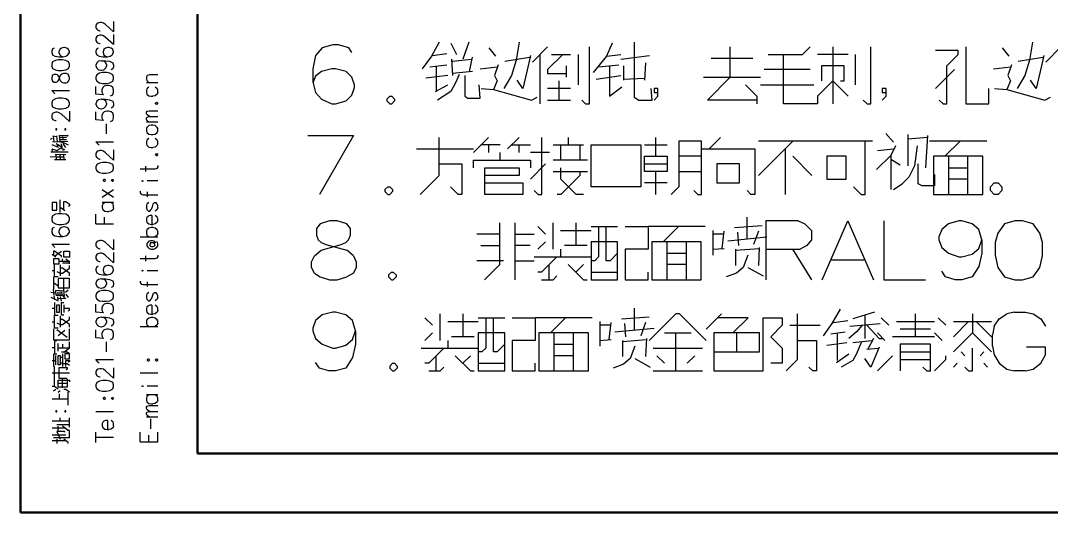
# Model space of a CAD drawing. Extents: x 0 to 1189, y 0 to 841.
# Drawn here: x -0.1 to 174.8, y -0.1 to 83.4 of the extents above; entities that cross this region are included whole.
import ezdxf

# ---------------------------------------------------------------- set-up
doc = ezdxf.new("R2010")
doc.units = 0

msp = doc.modelspace()

# ---------------------------------------------------------------- linework, layer by layer
at = {"color": 7, "lineweight": 50}
for p, q in [((-0.07, -0.1), (-0.07, 840.9)), ((29.93, 9.9), (29.93, 830.9)), ((1178.93, 9.9), (29.93, 9.9)), ((1188.93, -0.1), (-0.07, -0.1))]:
    msp.add_line(p, q, dxfattribs=at)
at = {"color": 7, "lineweight": 25}
for points in [[(15.71, 83.25), (15.71, 81.51), (14.36, 82.74), (13.97, 83), (13.68, 83.1), (13.39, 83.1), (13.05, 83), (12.86, 82.89), (12.71, 82.63), (12.71, 82.2), (12.86, 81.94), (13, 81.83), (13.29, 81.69), (13.44, 81.69)], [(15.71, 81.07), (15.71, 79.33), (14.36, 80.56), (13.97, 80.82), (13.68, 80.93), (13.39, 80.93), (13.05, 80.82), (12.86, 80.71), (12.71, 80.46), (12.71, 80.02), (12.86, 79.77), (13, 79.66), (13.29, 79.51), (13.44, 79.51)], [(5.6, 78.75), (5.36, 78.64), (5.21, 78.24), (5.21, 78.02), (5.36, 77.62), (5.75, 77.37), (6.42, 77.26), (7.1, 77.26), (7.63, 77.37), (7.97, 77.59), (8.21, 77.99), (8.21, 78.13), (8.07, 78.53), (7.78, 78.75), (7.39, 78.86), (7.25, 78.86), (6.86, 78.75), (6.57, 78.53), (6.42, 78.13), (6.42, 77.99), (6.57, 77.59), (6.81, 77.37), (7.15, 77.26)], [(13.1, 78.75), (12.86, 78.64), (12.71, 78.24), (12.71, 78.02), (12.86, 77.62), (13.25, 77.37), (13.92, 77.26), (14.6, 77.26), (15.13, 77.37), (15.47, 77.59), (15.71, 77.99), (15.71, 78.13), (15.57, 78.53), (15.28, 78.75), (14.89, 78.86), (14.75, 78.86), (14.36, 78.75), (14.07, 78.53), (13.92, 78.13), (13.92, 77.99), (14.07, 77.59), (14.31, 77.37), (14.65, 77.26)], [(56.12, 78), (55.64, 78.8), (53.87, 79.29), (52.9, 79.29), (51.12, 78.8), (49.99, 77.51), (49.51, 75.25), (49.51, 73), (49.99, 71.22), (50.96, 70.09), (52.74, 69.29), (53.38, 69.29), (55.16, 69.77), (56.12, 70.74), (56.61, 72.03), (56.61, 72.51), (56.12, 73.8), (55.16, 74.77), (53.38, 75.25), (52.74, 75.25), (50.96, 74.77), (49.99, 73.96), (49.51, 72.83)], [(70.96, 79.77), (69.67, 77.35)], [(72.9, 79.61), (73.87, 77.67)], [(75.96, 79.77), (74.99, 76.87)], [(79.35, 78.8), (80.48, 77.35)], [(84.51, 79.77), (84.03, 76.71), (83.22, 74.12), (81.93, 71.87)], [(86.77, 76.38), (89.35, 78.96)], [(95.16, 69.93), (95.8, 69.29), (96.45, 69.29), (96.45, 78.96)], [(100.32, 79.61), (99.35, 77.35)], [(104.03, 79.77), (104.03, 75.09), (104.03, 70.41)], [(124.83, 69.93), (116.45, 69.93), (120.32, 73.8), (120.32, 78.96)], [(126.77, 77.67), (132.58, 77.67), (133.87, 78.96)], [(137.74, 78.96), (137.74, 69.29)], [(142.9, 69.93), (143.54, 69.29), (144.19, 69.29), (144.19, 78.96)], [(160.32, 78.96), (160.32, 69.29), (164.19, 69.29), (164.19, 71.87)], [(166.45, 78.8), (167.58, 77.35)], [(171.61, 79.77), (171.12, 76.71), (170.32, 74.12), (169.03, 71.87)], [(173.87, 76.38), (176.45, 78.96)], [(69.67, 77.35), (68.06, 75.25)], [(69.83, 77.51), (72.25, 77.83)], [(76.12, 74.77), (76.61, 77.19)], [(82.09, 76.54), (86.29, 77.19)], [(86.45, 77.51), (85.8, 74.77), (85.16, 71.87), (84.19, 73.32)], [(88.06, 69.29), (88.06, 77.67)], [(91.93, 77.67), (89.35, 75.09), (89.35, 74.45), (92.58, 74.45)], [(89.99, 77.67), (93.22, 77.67)], [(94.51, 77.67), (94.51, 72.51)], [(99.35, 77.35), (97.09, 74.61)], [(99.35, 77.35), (101.77, 77.67)], [(101.77, 76.87), (106.61, 77.51)], [(117.09, 77.03), (124.19, 77.03)], [(135.16, 70.58), (135.16, 69.29), (129.35, 69.29), (129.35, 77.67)], [(140.32, 77.67), (135.16, 77.67)], [(141.61, 72.51), (141.61, 77.67)], [(155.8, 69.93), (156.45, 69.29), (157.09, 69.29), (157.09, 75.74), (159.03, 77.67), (159.03, 78.32), (155.16, 78.32)], [(169.19, 76.54), (173.38, 77.19)], [(173.54, 77.51), (172.9, 74.77), (172.25, 71.87), (171.29, 73.32)], [(13.68, 76.61), (13.15, 76.5), (12.86, 76.25), (12.71, 75.85), (12.71, 75.74), (12.86, 75.34), (13.15, 75.08), (13.54, 74.98), (13.68, 74.98), (14.07, 75.08), (14.36, 75.34), (14.55, 75.74), (14.55, 75.85), (14.41, 76.25), (14.12, 76.5), (13.68, 76.61), (14.36, 76.61), (15.04, 76.5), (15.57, 76.25), (15.71, 75.85), (15.71, 75.59), (15.57, 75.23), (15.28, 75.08)], [(69.35, 75.58), (72.25, 75.9)], [(70.48, 71.54), (70.48, 75.74)], [(73.06, 76.87), (73.22, 74.12)], [(73.22, 76.54), (76.45, 76.87)], [(77.9, 75.25), (80.8, 75.58)], [(80.96, 75.9), (80.32, 74.12), (80.8, 73.16), (80.16, 71.71)], [(92.58, 73.8), (92.58, 75.74)], [(98.06, 75.58), (101.45, 75.9)], [(99.83, 75.74), (99.83, 70.58)], [(102.25, 75.74), (102.25, 73.32)], [(105.96, 76.22), (105.8, 73.32)], [(139.03, 73.16), (139.67, 73.16), (139.67, 75.74), (135.8, 75.74), (135.8, 73.16)], [(164.99, 75.25), (167.9, 75.58)], [(168.06, 75.9), (167.41, 74.12), (167.9, 73.16), (167.25, 71.71)], [(5.36, 74.14), (5.21, 73.78), (5.21, 73.49), (5.36, 73.12)], [(7.87, 72.91), (7.58, 72.8), (7.29, 72.8), (7, 72.91), (6.71, 73.16), (6.42, 73.92), (6.33, 74.1), (6.18, 74.21), (5.94, 74.29), (5.6, 74.29), (5.36, 74.14)], [(5.36, 73.12), (5.6, 72.98), (5.94, 72.98), (6.18, 73.05), (6.33, 73.16), (6.42, 73.34), (6.71, 74.14)], [(7, 74.39), (6.71, 74.14)], [(7, 74.39), (7.29, 74.5), (7.58, 74.5), (7.87, 74.39), (8.07, 74.14)], [(7.87, 72.91), (8.07, 73.12), (8.21, 73.49), (8.21, 73.78), (8.07, 74.14)], [(23.21, 74.21), (21.81, 74.21), (21.42, 74.1), (21.28, 73.85), (21.28, 73.45), (21.37, 73.23), (21.76, 72.83)], [(72.41, 74.12), (68.7, 73.64)], [(76.61, 74.77), (73.22, 74.45)], [(74.35, 74.29), (73.7, 72.83)], [(75.32, 74.12), (75.32, 70.58)], [(97.58, 73.48), (101.77, 74.12)], [(102.25, 73.48), (105.8, 73.64)], [(115.8, 73.8), (125.48, 73.8)], [(133.87, 75.09), (126.12, 75.09)], [(158.38, 75.09), (155.16, 71.87)], [(15.18, 70.62), (15.42, 70.73), (15.57, 70.84), (15.71, 71.24), (15.71, 71.64), (15.57, 72.07), (15.28, 72.29), (14.84, 72.4), (14.55, 72.4), (14.12, 72.29), (13.87, 72.07), (13.73, 71.64), (13.73, 71.24), (13.87, 70.91), (14.02, 70.8), (12.71, 70.91), (12.71, 72.25)], [(23.21, 72.83), (21.28, 72.83)], [(21.71, 72.11), (21.37, 71.82), (21.28, 71.6), (21.28, 71.2), (21.37, 70.95), (21.71, 70.66), (22.1, 70.58)], [(23.21, 71.6), (23.12, 71.82), (22.78, 72.11)], [(70.32, 71.38), (72.41, 72.51)], [(73.7, 72.83), (72.9, 71.38)], [(77.9, 70.25), (77.74, 72.51)], [(78.06, 71.87), (80.16, 71.71), (86.61, 69.93), (87.58, 70.41)], [(93.22, 71.87), (89.35, 71.87)], [(91.29, 69.93), (91.29, 73.16)], [(99.83, 70.58), (101.93, 72.19)], [(107.09, 69.93), (106.93, 71.87)], [(107.41, 69.93), (108.06, 70.58), (108.06, 71.87), (107.41, 71.87), (107.41, 71.22), (108.06, 71.22)], [(122.9, 72.51), (124.83, 70.58), (124.83, 69.29)], [(125.48, 72.51), (134.51, 72.51)], [(135.16, 70.58), (137.74, 73.16), (140.32, 70.58)], [(146.12, 69.93), (146.77, 70.58), (146.77, 71.87), (146.12, 71.87), (146.12, 71.22), (146.77, 71.22)], [(165.16, 71.87), (167.25, 71.71), (173.7, 69.93), (174.67, 70.41)], [(5.6, 71.16), (5.21, 71.56), (8.21, 71.56)], [(5.75, 70.95), (5.6, 71.16)], [(13.68, 70.08), (13.15, 69.97), (12.86, 69.71), (12.71, 69.31), (12.71, 69.21), (12.86, 68.81), (13.15, 68.55), (13.54, 68.44), (13.68, 68.44), (14.07, 68.55), (14.36, 68.81), (14.55, 69.21), (14.55, 69.31), (14.41, 69.71), (14.12, 69.97), (13.68, 70.08), (14.36, 70.08), (15.04, 69.97), (15.57, 69.71), (15.71, 69.31), (15.71, 69.06), (15.57, 68.7), (15.28, 68.55)], [(22.1, 70.58), (22.39, 70.58)], [(22.78, 70.66), (22.39, 70.58)], [(23.21, 71.2), (23.12, 70.95), (22.78, 70.66)], [(23.21, 71.2), (23.21, 71.6)], [(62.58, 70.58), (62.09, 70.09)], [(62.09, 70.09), (62.09, 69.77)], [(62.58, 70.58), (62.9, 70.58)], [(63.38, 70.09), (62.9, 70.58)], [(63.38, 70.09), (63.38, 69.77)], [(72.9, 71.38), (70.64, 69.93)], [(75.32, 70.58), (75.8, 70.25)], [(75.8, 70.25), (77.9, 70.25)], [(104.03, 70.41), (104.83, 69.93)], [(22.97, 69.5), (22.83, 69.39)], [(22.83, 69.31), (22.83, 69.39)], [(22.83, 69.31), (22.97, 69.21)], [(22.97, 69.5), (23.07, 69.5)], [(22.97, 69.21), (23.07, 69.21)], [(23.21, 69.39), (23.07, 69.5)], [(23.07, 69.21), (23.21, 69.31)], [(23.21, 69.31), (23.21, 69.39)], [(62.09, 69.77), (62.58, 69.29)], [(62.58, 69.29), (62.9, 69.29)], [(62.9, 69.29), (63.38, 69.77)], [(89.35, 69.93), (93.22, 69.93)], [(104.83, 69.93), (107.09, 69.93)], [(8.21, 68.01), (8.21, 66.27), (6.86, 67.5), (6.47, 67.75), (6.18, 67.86), (5.89, 67.86), (5.55, 67.75), (5.36, 67.64), (5.21, 67.39), (5.21, 66.96), (5.36, 66.7), (5.5, 66.59), (5.79, 66.45), (5.94, 66.45)], [(15.18, 66.27), (15.42, 66.37), (15.57, 66.48), (15.71, 66.88), (15.71, 67.28), (15.57, 67.72), (15.28, 67.93), (14.84, 68.04), (14.55, 68.04), (14.12, 67.93), (13.87, 67.72), (13.73, 67.28), (13.73, 66.88), (13.87, 66.56), (14.02, 66.45), (12.71, 66.56), (12.71, 67.9)], [(21.81, 66.16), (21.42, 66.41), (21.28, 66.66), (21.28, 66.88), (21.42, 67.03), (21.81, 67.14), (21.42, 67.39), (21.28, 67.64), (21.28, 67.86), (21.42, 68.01), (21.81, 68.12)], [(21.81, 68.12), (23.21, 68.12)], [(21.81, 67.14), (23.21, 67.14)], [(14.5, 64.2), (14.5, 65.87)], [(23.21, 66.16), (21.28, 66.16)], [(5.02, 63.29), (5.36, 63.43)], [(5.41, 63.83), (6.04, 63.76)], [(5.6, 62.89), (5.5, 63.8)], [(6.04, 63.83), (6.13, 62.85)], [(6.42, 63.98), (8.02, 63.91)], [(6.62, 62.89), (6.52, 63.94)], [(7.73, 63.54), (6.57, 63.58)], [(6.62, 63.25), (7.73, 63.25)], [(7.15, 63.11), (7.1, 63.76)], [(8.02, 63.91), (7.78, 63.76)], [(21.71, 63.4), (21.37, 63.11), (21.28, 62.89), (21.28, 62.49), (21.37, 62.24), (21.71, 61.95), (22.1, 61.87)], [(23.21, 62.89), (23.12, 63.11), (22.78, 63.4)], [(48.69, 63.91), (56.43, 63.91), (50.62, 53.91)], [(67.72, 53.91), (70.95, 57.14), (70.95, 63.59)], [(79.33, 63.59), (76.75, 61.01)], [(84.5, 63.59), (82.56, 61.66)], [(87.08, 54.56), (87.72, 53.91), (88.37, 53.91), (88.37, 63.59)], [(92.88, 62.3), (92.88, 63.59)], [(107.72, 60.37), (107.72, 63.59)], [(116.75, 61.66), (118.69, 63.59)], [(146.75, 64.24), (148.04, 62.79)], [(150.46, 64.08), (150.46, 58.75)], [(153.85, 63.59), (150.46, 63.27)], [(153.53, 58.43), (153.85, 63.91)], [(5.21, 62.38), (6.33, 61.95)], [(5.21, 61.62), (6.08, 61.37), (6.57, 61.69)], [(5.36, 61.11), (5.31, 61.58)], [(5.36, 62.89), (6.76, 62.82)], [(5.94, 62.53), (7, 61.95)], [(6.33, 61.87), (6.18, 62.38)], [(7.92, 62.89), (6.42, 62.85)], [(6.95, 61.69), (6.57, 61.69)], [(6.76, 62.82), (7.34, 62.64)], [(6.76, 62.53), (7, 61.87)], [(6.95, 61.69), (7.39, 61.55)], [(7.39, 61.55), (7.05, 61.33)], [(7.58, 61.87), (7.15, 62.53)], [(7.34, 62.64), (8.02, 62.31)], [(13.1, 62.46), (12.71, 62.85), (15.71, 62.85)], [(15.71, 61.48), (15.71, 59.73), (14.36, 60.97), (13.97, 61.22), (13.68, 61.33), (13.39, 61.33), (13.05, 61.22), (12.86, 61.11), (12.71, 60.86), (12.71, 60.42), (12.86, 60.17), (13, 60.06), (13.29, 59.91), (13.44, 59.91)], [(13.25, 62.24), (13.1, 62.46)], [(22.1, 61.87), (22.39, 61.87)], [(22.78, 61.95), (22.39, 61.87)], [(23.21, 62.49), (23.12, 62.24), (22.78, 61.95)], [(23.21, 62.49), (23.21, 62.89)], [(67.08, 61.66), (76.75, 61.66)], [(81.27, 62.3), (78.04, 62.3)], [(79.33, 62.3), (79.33, 61.01)], [(83.21, 62.3), (86.43, 62.3)], [(84.5, 61.01), (84.5, 62.3)], [(90.3, 62.3), (95.46, 62.3)], [(91.59, 59.72), (91.59, 62.3)], [(94.82, 62.3), (94.82, 59.72)], [(105.79, 62.3), (109.66, 62.3)], [(114.17, 54.56), (114.82, 53.91), (115.46, 53.91), (115.46, 62.95), (111.59, 62.95), (111.59, 55.2), (110.3, 53.91)], [(115.46, 53.91), (115.46, 61.66), (124.5, 61.66), (124.5, 53.91), (123.85, 53.91), (123.21, 54.56)], [(125.14, 57.14), (130.95, 62.95)], [(134.82, 62.95), (125.14, 62.95)], [(129.66, 61.66), (129.66, 53.91)], [(144.5, 62.95), (134.82, 62.95)], [(141.27, 55.2), (142.56, 53.91), (143.21, 53.91), (143.21, 62.95)], [(148.37, 62.14), (147.56, 60.53), (145.14, 58.11)], [(145.3, 61.33), (148.04, 61.66)], [(152.08, 62.14), (151.59, 58.75)], [(163.85, 62.95), (154.17, 62.95)], [(156.75, 60.37), (159.33, 62.95)], [(7.29, 60.24), (6.13, 60.24), (4.97, 60.28)], [(5.07, 61.11), (6.57, 61.11), (8.02, 61.11)], [(5.7, 59.84), (7.63, 59.84)], [(5.79, 60.75), (7.58, 60.68)], [(6.04, 59.84), (5.94, 60.71)], [(6.57, 60.57), (6.66, 59.95)], [(7.34, 59.84), (7.25, 60.68)], [(22.97, 60.79), (22.83, 60.68)], [(22.83, 60.6), (22.83, 60.68)], [(22.83, 60.6), (22.97, 60.5)], [(22.97, 60.79), (23.07, 60.79)], [(22.97, 60.5), (23.07, 60.5)], [(23.21, 60.68), (23.07, 60.79)], [(23.07, 60.5), (23.21, 60.6)], [(23.21, 60.6), (23.21, 60.68)], [(76.75, 58.43), (76.75, 59.72), (86.43, 59.72), (86.43, 58.43)], [(81.27, 59.72), (81.27, 61.01)], [(89.66, 61.01), (86.43, 61.01)], [(96.11, 59.72), (90.3, 59.72)], [(115.46, 60.37), (111.59, 60.37)], [(134.17, 57.14), (130.95, 60.37)], [(147.56, 60.53), (147.56, 54.72)], [(147.56, 59.88), (149.17, 58.91)], [(157.4, 53.91), (157.4, 60.37)], [(160.62, 60.37), (160.62, 53.91)], [(23.21, 58.83), (23.21, 58.57), (23.07, 58.32), (22.68, 58.21), (20.21, 58.21)], [(21.18, 57.81), (21.18, 58.72)], [(70.95, 59.08), (74.82, 59.08), (74.82, 53.91), (74.17, 53.91), (72.88, 55.2)], [(78.69, 55.85), (85.14, 55.85), (85.14, 53.91), (78.69, 53.91), (78.69, 58.43), (84.5, 58.43), (84.5, 57.14), (78.69, 57.14)], [(89.01, 59.08), (86.43, 56.49)], [(90.3, 57.79), (96.11, 57.79)], [(94.82, 57.79), (94.82, 57.14), (91.59, 53.91), (90.95, 53.91)], [(95.46, 53.91), (94.17, 53.91), (91.59, 56.49), (91.59, 58.43)], [(105.79, 59.08), (109.66, 59.08)], [(107.72, 53.91), (107.72, 57.79)], [(111.59, 57.79), (115.46, 57.79)], [(151.59, 58.75), (150.62, 56.82)], [(152.24, 55.69), (152.24, 59.08)], [(157.4, 58.43), (160.62, 58.43)], [(15.47, 56.43), (15.33, 56.32)], [(15.33, 56.25), (15.33, 56.32)], [(15.33, 56.25), (15.47, 56.14)], [(15.47, 56.43), (15.57, 56.43)], [(15.47, 56.14), (15.57, 56.14)], [(15.71, 56.32), (15.57, 56.43)], [(15.57, 56.14), (15.71, 56.25)], [(15.71, 56.25), (15.71, 56.32)], [(23.21, 56.18), (21.42, 56.18)], [(149.5, 55.69), (150.62, 56.82)], [(154.98, 57.3), (154.98, 55.37)], [(160.62, 56.49), (157.4, 56.49)], [(15.71, 54.69), (13.78, 53.35)], [(15.71, 53.35), (13.78, 54.69)], [(20.21, 54.43), (20.21, 54.18), (20.36, 53.93), (20.75, 53.82), (23.21, 53.82)], [(21.42, 54.33), (21.42, 53.49)], [(62.24, 55.2), (61.75, 54.72)], [(61.75, 54.72), (61.75, 54.4)], [(61.75, 54.4), (62.24, 53.91)], [(62.24, 55.2), (62.56, 55.2)], [(63.04, 54.72), (62.56, 55.2)], [(62.56, 53.91), (63.04, 54.4)], [(63.04, 54.72), (63.04, 54.4)], [(109.66, 55.85), (105.79, 55.85)], [(148.04, 54.72), (149.5, 55.69)], [(152.88, 55.37), (152.24, 55.69)], [(154.98, 55.37), (152.88, 55.37)], [(6.66, 50.81), (6.66, 52.98)], [(7.25, 51.24), (7.25, 52.69), (7.63, 52.69), (8.21, 52.26), (8.21, 51.97), (8.02, 51.82)], [(14.21, 52.51), (13.87, 52.22), (13.78, 52), (13.78, 51.6), (13.87, 51.35), (14.21, 51.06), (14.6, 50.99)], [(15.71, 52.51), (13.78, 52.51)], [(15.71, 52), (15.62, 52.22), (15.28, 52.51)], [(21.71, 52.51), (21.37, 52.22), (21.28, 52), (21.28, 51.6), (21.37, 51.35), (21.62, 51.06)], [(22.63, 52.51), (22.39, 52.22), (22.25, 51.79), (22.1, 51.35)], [(22.63, 52.51), (22.87, 52.51)], [(23.21, 52), (23.12, 52.22), (22.87, 52.51)], [(62.24, 53.91), (62.56, 53.91)], [(7.44, 51.1), (6.66, 51.68)], [(14.6, 50.99), (14.89, 50.99)], [(15.28, 51.06), (14.89, 50.99)], [(15.71, 51.6), (15.62, 51.35), (15.28, 51.06)], [(15.71, 51.6), (15.71, 52)], [(21.62, 51.06), (21.86, 51.06)], [(21.86, 51.06), (22.1, 51.35)], [(23.21, 51.6), (23.12, 51.35), (22.78, 51.06)], [(23.21, 51.6), (23.21, 52)], [(12.71, 48.92), (12.71, 50.52)], [(14.12, 50.01), (14.12, 48.92)], [(21.37, 50.04), (21.28, 49.83), (21.28, 49.43), (21.37, 49.17), (21.71, 48.88), (22.1, 48.81)], [(21.37, 50.04), (21.57, 50.23)], [(22.2, 50.33), (21.86, 50.33), (21.57, 50.23)], [(22.2, 50.33), (22.2, 48.81)], [(23.21, 49.83), (23.12, 50.04), (22.78, 50.33)], [(23.21, 49.43), (23.12, 49.17), (22.78, 48.88)], [(23.21, 49.43), (23.21, 49.83)], [(55.27, 48.93), (53.65, 49.42), (52.36, 49.42), (50.75, 48.93)], [(78.65, 39.42), (81.23, 42), (81.23, 49.09)], [(83.81, 49.09), (83.81, 39.42)], [(90.27, 44.58), (90.27, 49.09)], [(94.14, 49.09), (94.14, 45.22)], [(123.17, 50.06), (123.17, 46.35)], [(131.88, 49.42), (126.4, 49.42)], [(126.4, 49.42), (126.4, 39.42)], [(131.88, 49.42), (133.01, 48.93), (134.14, 47.8), (134.14, 46.19), (133.33, 45.22), (132.2, 44.58)], [(135.91, 39.42), (140.27, 49.42), (144.62, 39.42)], [(146.4, 49.42), (146.4, 39.42), (153.49, 39.42)], [(163.01, 46.19), (162.52, 47.96), (161.4, 48.93), (159.62, 49.42), (159.14, 49.42), (157.36, 48.93), (156.23, 47.96), (155.75, 46.67), (155.75, 46.19), (156.23, 44.9), (157.36, 43.93), (159.14, 43.29), (159.62, 43.29), (161.4, 43.77), (162.52, 44.74), (163.01, 46.19), (163.01, 43.93), (162.52, 41.67), (161.4, 39.9), (159.62, 39.42), (158.49, 39.42), (156.88, 39.9), (156.23, 40.87)], [(5.6, 48.27), (5.36, 48.16), (5.21, 47.76), (5.21, 47.54), (5.36, 47.14), (5.75, 46.89), (6.42, 46.78), (7.1, 46.78), (7.63, 46.89), (7.97, 47.1), (8.21, 47.5), (8.21, 47.65), (8.07, 48.05), (7.78, 48.27), (7.39, 48.37), (7.25, 48.37), (6.86, 48.27), (6.57, 48.05), (6.42, 47.65), (6.42, 47.5), (6.57, 47.1), (6.81, 46.89), (7.15, 46.78)], [(12.71, 48.92), (15.71, 48.92)], [(21.71, 48.16), (21.37, 47.87), (21.28, 47.65), (21.28, 47.25), (21.37, 47), (21.71, 46.71)], [(22.78, 48.16), (22.39, 48.27), (22.1, 48.27), (21.71, 48.16)], [(22.1, 48.81), (22.39, 48.81)], [(22.78, 48.88), (22.39, 48.81)], [(23.21, 47.65), (23.12, 47.87), (22.78, 48.16)], [(23.21, 47.25), (23.12, 47), (22.78, 46.71)], [(23.21, 47.25), (23.21, 47.65)], [(49.78, 40.54), (49.3, 41.51), (49.3, 42.48), (49.78, 43.45), (50.91, 44.42), (54.3, 45.38), (55.11, 45.71), (55.59, 46.19), (55.91, 47), (55.91, 48.13), (55.27, 48.93)], [(50.75, 48.93), (50.11, 48.13), (50.11, 47), (50.43, 46.19), (50.91, 45.71), (51.72, 45.38), (55.27, 44.42)], [(88.98, 47.16), (87.69, 48.45)], [(91.56, 47.8), (96.72, 47.8)], [(98.01, 48.45), (98.01, 43.29), (97.36, 42.64), (96.72, 42.64)], [(96.72, 48.45), (101.23, 48.45)], [(101.23, 43.93), (99.94, 42.64), (99.3, 42.64), (99.3, 48.45)], [(102.52, 48.45), (106.4, 48.45), (106.4, 44.58), (102.52, 44.58), (102.52, 39.42), (106.4, 39.42), (106.4, 40.71)], [(116.07, 48.45), (106.4, 48.45)], [(108.98, 45.87), (111.56, 48.45)], [(117.36, 47.8), (117.36, 43.61)], [(118.98, 44.74), (119.3, 47.64)], [(121.07, 48.29), (125.75, 48.61)], [(121.56, 47.48), (121.72, 45.22)], [(125.11, 47.64), (124.3, 45.38)], [(15.71, 46.23), (15.71, 44.49), (14.36, 45.73), (13.97, 45.98), (13.68, 46.09), (13.39, 46.09), (13.05, 45.98), (12.86, 45.87), (12.71, 45.62), (12.71, 45.18), (12.86, 44.93), (13, 44.82), (13.29, 44.67), (13.44, 44.67)], [(20.21, 46.71), (23.21, 46.71)], [(21.71, 45.94), (21.52, 45.76), (21.37, 45.54), (21.37, 45.18), (21.52, 44.93), (21.71, 44.75), (22.05, 44.6), (22.49, 44.6), (22.83, 44.75), (23.07, 44.93), (23.21, 45.18), (23.21, 45.54), (23.07, 45.91)], [(21.71, 45.94), (22.05, 46.05), (22.29, 46.05), (22.54, 46.02), (22.68, 45.91), (22.78, 45.76), (22.78, 45.65), (21.91, 45.65)], [(22, 45.65), (21.86, 45.47), (21.86, 45.25), (21.95, 45.11), (22.15, 45.07), (22.39, 45.07), (22.58, 45.11), (22.68, 45.25), (22.68, 45.47), (22.54, 45.65)], [(81.23, 47.16), (77.36, 47.16)], [(83.81, 47.16), (87.04, 47.16)], [(88.98, 45.87), (87.69, 44.58)], [(109.62, 39.42), (109.62, 45.87)], [(112.85, 45.87), (112.85, 39.42)], [(119.14, 47.16), (117.36, 47.16)], [(119.94, 46.03), (126.56, 46.67)], [(5.6, 45.04), (5.21, 45.43), (8.21, 45.43)], [(6.86, 43.26), (6.86, 43.4), (5.7, 44.27), (5.5, 44.27), (5.5, 43.55)], [(5.75, 44.82), (5.6, 45.04)], [(5.7, 43.4), (6.86, 44.27)], [(15.71, 44.06), (15.71, 42.31), (14.36, 43.55), (13.97, 43.8), (13.68, 43.91), (13.39, 43.91), (13.05, 43.8), (12.86, 43.69), (12.71, 43.44), (12.71, 43), (12.86, 42.75), (13, 42.64), (13.29, 42.5), (13.44, 42.5)], [(56.4, 43.45), (55.27, 44.42)], [(78.01, 45.22), (81.23, 45.22)], [(86.4, 45.22), (83.81, 45.22)], [(91.56, 44.58), (91.56, 43.29)], [(96.07, 45.22), (92.2, 45.22)], [(109.62, 43.93), (112.85, 43.93)], [(117.36, 44.58), (119.3, 44.74)], [(121.23, 44.42), (125.27, 44.74)], [(121.23, 44.58), (121.23, 41.84)], [(125.27, 44.9), (125.11, 41.84)], [(126.4, 44.58), (132.2, 44.58)], [(130.91, 44.58), (134.14, 39.42)], [(5.89, 43.26), (5.31, 43.69)], [(6.28, 39.92), (5.7, 39.92), (5.7, 42.1), (6.28, 42.1)], [(8.21, 42.1), (8.21, 42.53), (6.47, 42.53)], [(7.05, 42.53), (7.05, 42.97)], [(8.21, 42.24), (7.05, 42.24)], [(7.63, 42.97), (8.21, 42.53)], [(23.21, 43.58), (23.21, 43.33), (23.07, 43.08), (22.68, 42.97), (20.21, 42.97)], [(21.18, 42.57), (21.18, 43.48)], [(56.4, 43.45), (56.88, 42.48), (56.88, 41.51), (56.4, 40.54), (55.27, 39.9)], [(81.88, 42.64), (77.36, 42.64)], [(83.81, 42.64), (87.04, 42.64)], [(87.04, 43.29), (96.72, 43.29)], [(90.91, 43.29), (88.33, 40.71), (87.69, 40.71)], [(89.62, 39.42), (89.62, 42)], [(92.85, 42), (95.43, 39.42), (96.07, 39.42)], [(95.43, 42), (94.14, 40.71)], [(112.85, 42), (109.62, 42)], [(123.33, 43.61), (122.52, 41.51)], [(137.36, 42.8), (143.17, 42.8)], [(5.7, 40.93), (5.31, 40.93)], [(6.08, 40.79), (6.66, 40.5), (7.05, 40.5), (8.21, 41.37), (8.21, 41.81)], [(6.66, 41.95), (6.66, 40.06)], [(8.21, 40.06), (8.21, 40.5), (7.05, 41.37), (6.66, 41.37)], [(13.1, 41.73), (12.86, 41.62), (12.71, 41.23), (12.71, 41.01), (12.86, 40.61), (13.25, 40.35), (13.92, 40.25), (14.6, 40.25), (15.13, 40.35), (15.47, 40.57), (15.71, 40.97), (15.71, 41.12), (15.57, 41.52), (15.28, 41.73), (14.89, 41.84), (14.75, 41.84), (14.36, 41.73), (14.07, 41.52), (13.92, 41.12), (13.92, 40.97), (14.07, 40.57), (14.31, 40.35), (14.65, 40.25)], [(23.21, 40.93), (21.42, 40.93)], [(49.78, 40.54), (50.75, 39.9), (52.36, 39.42), (53.65, 39.42), (55.27, 39.9)], [(62.85, 40.71), (62.36, 40.22)], [(62.85, 40.71), (63.17, 40.71)], [(63.65, 40.22), (63.17, 40.71)], [(96.72, 40.71), (101.23, 40.71)], [(121.4, 40.54), (119.62, 39.9)], [(122.52, 41.51), (121.4, 40.54)], [(123.33, 41.51), (125.91, 40.06)], [(5.5, 39.92), (5.5, 37.74)], [(6.28, 38.32), (5.5, 38.9)], [(7.25, 38.03), (7.25, 39.63)], [(13.68, 39.59), (13.15, 39.48), (12.86, 39.23), (12.71, 38.83), (12.71, 38.72), (12.86, 38.32), (13.15, 38.07), (13.54, 37.96), (13.68, 37.96), (14.07, 38.07), (14.36, 38.32), (14.55, 38.72), (14.55, 38.83), (14.41, 39.23), (14.12, 39.48), (13.68, 39.59), (14.36, 39.59), (15.04, 39.48), (15.57, 39.23), (15.71, 38.83), (15.71, 38.58), (15.57, 38.21), (15.28, 38.07)], [(20.21, 39.19), (20.21, 38.94), (20.36, 38.68), (20.75, 38.58), (23.21, 38.58)], [(21.42, 39.08), (21.42, 38.25)], [(62.36, 40.22), (62.36, 39.9)], [(62.36, 39.9), (62.85, 39.42)], [(62.85, 39.42), (63.17, 39.42)], [(63.17, 39.42), (63.65, 39.9)], [(63.65, 40.22), (63.65, 39.9)], [(88.33, 39.42), (90.27, 39.42), (90.91, 40.06)], [(5.07, 37.31), (5.94, 37.2)], [(5.65, 36.76), (5.5, 37.78)], [(5.84, 37.63), (7.29, 37.52)], [(5.99, 36.8), (5.89, 37.6)], [(5.94, 36.8), (7.34, 36.8)], [(6.33, 36.83), (6.28, 37.34)], [(6.66, 36.83), (6.62, 37.34)], [(7, 36.83), (6.95, 37.34)], [(7.39, 36.58), (7.25, 37.85)], [(7.54, 37.31), (8.02, 37.67)], [(7.58, 36.98), (8.02, 36.4)], [(21.71, 37.27), (21.37, 36.98), (21.28, 36.76), (21.28, 36.36), (21.37, 36.11), (21.62, 35.82)], [(22.63, 37.27), (22.39, 36.98), (22.25, 36.54), (22.1, 36.11)], [(22.63, 37.27), (22.87, 37.27)], [(23.21, 36.76), (23.12, 36.98), (22.87, 37.27)], [(23.21, 36.36), (23.21, 36.76)], [(5.07, 36.43), (6.33, 35.82)], [(5.75, 36.14), (5.65, 36.62)], [(5.7, 35.56), (5.7, 33.39)], [(6.33, 36), (6.23, 36.51)], [(6.28, 36.29), (7.44, 36.25)], [(6.86, 35.78), (6.71, 36.58)], [(7.25, 33.39), (6.86, 33.39), (6.86, 35.56), (7.25, 35.56)], [(7.58, 36.18), (7.1, 36.65)], [(7.25, 35.13), (7.25, 33.82)], [(15.18, 33.6), (15.42, 33.71), (15.57, 33.82), (15.71, 34.22), (15.71, 34.62), (15.57, 35.06), (15.28, 35.27), (14.84, 35.38), (14.55, 35.38), (14.12, 35.27), (13.87, 35.06), (13.73, 34.62), (13.73, 34.22), (13.87, 33.89), (14.02, 33.79), (12.71, 33.89), (12.71, 35.24)], [(21.37, 34.8), (21.57, 34.98)], [(22.2, 35.09), (21.86, 35.09), (21.57, 34.98)], [(21.62, 35.82), (21.86, 35.82)], [(21.86, 35.82), (22.1, 36.11)], [(22.2, 35.09), (22.2, 33.57)], [(23.21, 36.36), (23.12, 36.11), (22.78, 35.82)], [(23.21, 34.58), (23.12, 34.8), (22.78, 35.09)], [(5.7, 34.55), (5.31, 34.55)], [(6.28, 31.21), (5.7, 31.21), (5.7, 33.39), (6.28, 33.39)], [(6.66, 33.24), (6.66, 31.35)], [(8.02, 34.11), (8.21, 34.26), (8.21, 34.55), (7.25, 34.55)], [(21.37, 34.8), (21.28, 34.58), (21.28, 34.18), (21.37, 33.93), (21.71, 33.64), (22.1, 33.57)], [(22.1, 33.57), (22.39, 33.57)], [(22.78, 33.64), (22.39, 33.57)], [(23.21, 34.18), (23.12, 33.93), (22.78, 33.64)], [(23.21, 34.18), (23.21, 34.58)], [(56.75, 30.71), (56.27, 32.48), (55.14, 33.45), (53.36, 33.93), (52.88, 33.93), (51.11, 33.45), (49.98, 32.48), (49.49, 31.19), (49.49, 30.71), (49.98, 29.42), (51.11, 28.45), (52.88, 27.8), (53.36, 27.8), (55.14, 28.29), (56.27, 29.25), (56.75, 30.71), (56.75, 28.45), (56.27, 26.19), (55.14, 24.42), (53.36, 23.93), (52.24, 23.93), (50.62, 24.42), (49.98, 25.38)], [(71.11, 29.09), (71.11, 33.61)], [(74.98, 33.61), (74.98, 29.74)], [(104.01, 34.58), (104.01, 30.87)], [(116.27, 29.09), (111.75, 33.61), (111.11, 33.61), (106.59, 29.09)], [(118.85, 33.61), (116.27, 31.03)], [(129.82, 23.93), (131.75, 25.87), (131.75, 33.61)], [(139.01, 34.42), (137.56, 32), (136.11, 29.9)], [(144.82, 33.93), (141.11, 32.8)], [(143.2, 33.45), (143.2, 29.42)], [(151.75, 29.74), (151.75, 33.61)], [(161.43, 33.61), (161.43, 30.38), (164.66, 27.16)], [(165.95, 32.8), (167.24, 33.61)], [(168.53, 33.93), (167.24, 33.61)], [(168.53, 33.93), (170.46, 33.93)], [(170.46, 33.93), (171.75, 33.61), (173.04, 32.8), (173.85, 31.51)], [(5.7, 32.23), (5.31, 32.23)], [(6.08, 32.08), (6.66, 31.79), (7.05, 31.79), (8.21, 32.66), (8.21, 33.1)], [(8.21, 31.35), (8.21, 31.79), (7.05, 32.66), (6.66, 32.66)], [(13.68, 33.06), (13.15, 32.95), (12.86, 32.7), (12.71, 32.3), (12.71, 32.19), (12.86, 31.79), (13.15, 31.54), (13.54, 31.43), (13.68, 31.43), (14.07, 31.54), (14.36, 31.79), (14.55, 32.19), (14.55, 32.3), (14.41, 32.7), (14.12, 32.95), (13.68, 33.06), (14.36, 33.06), (15.04, 32.95), (15.57, 32.7), (15.71, 32.3), (15.71, 32.04), (15.57, 31.68), (15.28, 31.54)], [(21.71, 32.91), (21.37, 32.62), (21.28, 32.41), (21.28, 32.01), (21.37, 31.75), (21.71, 31.46)], [(22.78, 32.91), (22.39, 33.02), (22.1, 33.02), (21.71, 32.91)], [(23.21, 32.41), (23.12, 32.62), (22.78, 32.91)], [(23.21, 32.01), (23.12, 31.75), (22.78, 31.46)], [(23.21, 32.01), (23.21, 32.41)], [(69.82, 31.67), (68.53, 32.96)], [(72.4, 32.32), (77.56, 32.32)], [(78.85, 32.96), (78.85, 27.8), (78.2, 27.16), (77.56, 27.16)], [(77.56, 32.96), (82.07, 32.96)], [(82.07, 28.45), (80.78, 27.16), (80.14, 27.16), (80.14, 32.96)], [(83.36, 32.96), (87.24, 32.96), (87.24, 29.09), (83.36, 29.09), (83.36, 23.93), (87.24, 23.93), (87.24, 25.22)], [(96.91, 32.96), (87.24, 32.96)], [(89.82, 30.38), (92.4, 32.96)], [(98.2, 32.32), (98.2, 28.13)], [(99.98, 31.67), (98.2, 31.67)], [(99.82, 29.25), (100.14, 32.16)], [(101.91, 32.8), (106.59, 33.13)], [(102.4, 32), (102.56, 29.74)], [(105.95, 32.16), (105.14, 29.9)], [(120.78, 30.38), (123.36, 32.96), (118.2, 32.96)], [(125.95, 23.93), (125.95, 32.96), (129.17, 32.96), (129.17, 31.67), (127.24, 29.74), (129.17, 27.8), (129.17, 25.22), (127.24, 25.22)], [(130.46, 31.67), (135.62, 31.67)], [(137.88, 32.16), (140.3, 32.48)], [(142.72, 31.67), (141.75, 30.54), (140.46, 29.42)], [(140.62, 31.51), (145.78, 32)], [(143.53, 31.67), (145.62, 29.42), (146.27, 29.42)], [(147.24, 31.67), (145.95, 32.96)], [(148.53, 32.32), (154.98, 32.32)], [(156.91, 31.67), (155.62, 32.96)], [(160.78, 32.32), (158.2, 29.74)], [(158.2, 32.32), (164.66, 32.32)], [(164.66, 29.74), (162.07, 32.32)], [(165.14, 31.51), (164.82, 30.06)], [(165.14, 31.51), (165.95, 32.8)], [(5.5, 31.06), (5.5, 29.18), (8.21, 29.18), (8.21, 31.06)], [(7.83, 29.61), (6.08, 30.92)], [(7.44, 30.77), (6.28, 29.9)], [(15.18, 29.25), (15.42, 29.36), (15.57, 29.47), (15.71, 29.87), (15.71, 30.27), (15.57, 30.7), (15.28, 30.92), (14.84, 31.03), (14.55, 31.03), (14.12, 30.92), (13.87, 30.7), (13.73, 30.27), (13.73, 29.87), (13.87, 29.54), (14.02, 29.43), (12.71, 29.54), (12.71, 30.88)], [(20.21, 31.46), (23.21, 31.46)], [(69.82, 30.38), (68.53, 29.09)], [(76.91, 29.74), (73.04, 29.74)], [(90.46, 23.93), (90.46, 30.38)], [(93.69, 30.38), (93.69, 23.93)], [(100.78, 30.54), (107.4, 31.19)], [(109.17, 30.38), (113.69, 30.38)], [(111.11, 23.93), (111.11, 30.38)], [(117.56, 27.16), (125.3, 27.16), (125.3, 30.38), (117.56, 30.38), (117.56, 23.93), (125.95, 23.93), (125.95, 25.22)], [(121.43, 27.16), (121.43, 30.38)], [(137.4, 30.22), (139.82, 30.54)], [(138.53, 25.71), (138.53, 30.38)], [(146.59, 29.09), (145.3, 30.38)], [(154.98, 29.74), (147.88, 29.74)], [(154.33, 31.03), (149.17, 31.03)], [(156.27, 29.09), (154.98, 30.38)], [(158.2, 27.16), (161.43, 30.38)], [(164.82, 28.13), (164.82, 30.06)], [(6.08, 29.03), (5.7, 29.03), (5.7, 26.85), (6.08, 26.85)], [(6.28, 27.29), (6.28, 28.6)], [(7.05, 28.45), (7.05, 27.87)], [(7.25, 27.14), (8.21, 27.87), (8.21, 28.89)], [(14.5, 27.18), (14.5, 28.85)], [(72.4, 29.09), (72.4, 27.8)], [(90.46, 28.45), (93.69, 28.45)], [(98.2, 29.09), (100.14, 29.25)], [(102.07, 28.93), (106.11, 29.25)], [(102.07, 29.09), (102.07, 26.35)], [(104.17, 28.13), (103.36, 26.03)], [(106.11, 29.42), (105.95, 26.35)], [(131.75, 29.09), (134.98, 29.09), (134.98, 23.93), (134.33, 23.93), (133.69, 24.58)], [(136.75, 28.29), (140.14, 28.77)], [(142.56, 28.77), (141.75, 26.83), (141.11, 25.71), (139.17, 24.58)], [(141.11, 28.77), (144.33, 29.09)], [(144.66, 29.42), (143.69, 27.64)], [(153.04, 24.58), (153.69, 23.93), (154.33, 23.93), (154.33, 28.45), (149.17, 28.45), (149.17, 23.93)], [(164.82, 28.13), (165.14, 26.67)], [(5.7, 27.87), (5.31, 27.87)], [(5.5, 26.85), (5.5, 24.68)], [(5.89, 24.97), (5.89, 26.56)], [(6.28, 27.87), (8.21, 27.87)], [(6.66, 26.27), (7.05, 26.27)], [(8.21, 26.85), (7.83, 27.14), (6.86, 27.14)], [(7.05, 26.85), (7.05, 24.68)], [(67.88, 27.8), (77.56, 27.8)], [(71.75, 27.8), (69.17, 25.22), (68.53, 25.22)], [(70.46, 23.93), (70.46, 26.51)], [(73.69, 26.51), (76.27, 23.93), (76.91, 23.93)], [(76.27, 26.51), (74.98, 25.22)], [(93.69, 26.51), (90.46, 26.51)], [(107.24, 27.8), (115.62, 27.8)], [(109.17, 25.22), (107.88, 26.51)], [(114.33, 26.51), (113.04, 25.22)], [(138.36, 25.38), (140.46, 26.83)], [(145.62, 27.96), (144.17, 24.58), (143.2, 26.03)], [(143.53, 27.64), (145.46, 27.8)], [(145.3, 23.93), (147.88, 26.51)], [(149.17, 27.16), (154.33, 27.16)], [(154.98, 23.93), (156.91, 25.87), (156.91, 26.51)], [(160.14, 26.51), (159.49, 27.16)], [(160.14, 24.58), (160.78, 23.93), (161.43, 23.93), (161.43, 27.8)], [(163.36, 27.16), (162.72, 26.51)], [(165.14, 26.67), (165.95, 25.22)], [(170.46, 23.93), (171.75, 24.25), (173.04, 25.22), (173.85, 26.67)], [(173.85, 26.67), (173.85, 27.96), (170.62, 27.96)], [(5.31, 25.69), (5.89, 25.69)], [(5.7, 22.5), (5.7, 24.68)], [(7.83, 22.64), (6.47, 22.64), (6.47, 24.53), (7.83, 24.53), (7.83, 24.24), (7.63, 24.1)], [(7.05, 25.26), (6.66, 25.26)], [(8.21, 24.82), (7.83, 25.11), (7.05, 25.11)], [(7.63, 24.68), (7.63, 25.69), (8.21, 25.69), (8.21, 25.55), (8.02, 25.4)], [(13.1, 25.44), (12.71, 25.84), (15.71, 25.84)], [(13.25, 25.22), (13.1, 25.44)], [(22.97, 25.95), (22.83, 25.84)], [(22.83, 25.77), (22.83, 25.84)], [(22.83, 25.77), (22.97, 25.66)], [(22.97, 25.95), (23.07, 25.95)], [(22.97, 25.66), (23.07, 25.66)], [(23.21, 25.84), (23.07, 25.95)], [(23.07, 25.66), (23.21, 25.77)], [(23.21, 25.77), (23.21, 25.84)], [(63.04, 25.22), (62.56, 24.74)], [(62.56, 24.74), (62.56, 24.42)], [(63.04, 25.22), (63.36, 25.22)], [(63.85, 24.74), (63.36, 25.22)], [(63.85, 24.74), (63.85, 24.42)], [(69.17, 23.93), (71.11, 23.93), (71.75, 24.58)], [(77.56, 25.22), (82.07, 25.22)], [(102.24, 25.06), (100.46, 24.42)], [(103.36, 26.03), (102.24, 25.06)], [(104.17, 26.03), (106.75, 24.58)], [(149.17, 25.87), (154.33, 25.87)], [(158.85, 25.22), (158.2, 24.58)], [(163.36, 25.22), (164.01, 24.58)], [(165.95, 25.22), (167.24, 24.25)], [(8.21, 23.52), (5.31, 23.52)], [(15.71, 24.46), (15.71, 22.72), (14.36, 23.95), (13.97, 24.21), (13.68, 24.31), (13.39, 24.31), (13.05, 24.21), (12.86, 24.1), (12.71, 23.84), (12.71, 23.41), (12.86, 23.15), (13, 23.04), (13.29, 22.9), (13.44, 22.9)], [(20.21, 23.59), (23.21, 23.59)], [(62.56, 24.42), (63.04, 23.93)], [(63.04, 23.93), (63.36, 23.93)], [(63.36, 23.93), (63.85, 24.42)], [(107.24, 23.93), (115.62, 23.93)], [(167.24, 24.25), (168.53, 23.93)], [(170.46, 23.93), (168.53, 23.93)], [(5.31, 21.34), (5.7, 21.34), (5.7, 22.5)], [(5.7, 21.34), (6.28, 20.9)], [(7.83, 22.5), (7.83, 21.19), (6.28, 21.19), (6.28, 22.35), (8.21, 22.35), (8.21, 22.06)], [(7.83, 21.77), (6.28, 21.77)], [(7.05, 21.05), (7.05, 22.5)], [(23.21, 21.34), (21.42, 21.34)], [(5.89, 20.76), (5.5, 20.47)], [(6.28, 20.32), (6.66, 20.61)], [(6.47, 20.03), (6.47, 19.16)], [(8.21, 20.32), (7.63, 20.76), (7.25, 20.76)], [(8.02, 18.14), (8.02, 20.32)], [(15.47, 19.41), (15.33, 19.31)], [(15.33, 19.23), (15.33, 19.31)], [(15.47, 19.41), (15.57, 19.41)], [(15.71, 19.31), (15.57, 19.41)], [(15.71, 19.23), (15.71, 19.31)], [(21.71, 19.85), (21.37, 19.56), (21.28, 19.34), (21.28, 18.94), (21.37, 18.69), (21.71, 18.4), (22.1, 18.33)], [(23.21, 19.85), (21.28, 19.85)], [(23.21, 19.34), (23.12, 19.56), (22.78, 19.85)], [(23.21, 18.94), (23.21, 19.34)], [(5.31, 19.16), (8.02, 19.16)], [(15.33, 19.23), (15.47, 19.12)], [(15.47, 19.12), (15.57, 19.12)], [(15.57, 19.12), (15.71, 19.23)], [(21.81, 16.08), (21.42, 16.33), (21.28, 16.58), (21.28, 16.8), (21.42, 16.95), (21.81, 17.06), (21.42, 17.31), (21.28, 17.56), (21.28, 17.78), (21.42, 17.93), (21.81, 18.04)], [(21.81, 18.04), (23.21, 18.04)], [(22.1, 18.33), (22.39, 18.33)], [(22.78, 18.4), (22.39, 18.33)], [(23.21, 18.94), (23.12, 18.69), (22.78, 18.4)], [(6.66, 15.39), (6.66, 15.97)], [(8.21, 14.37), (8.21, 15.97)], [(12.71, 17.06), (15.71, 17.06)], [(23.21, 16.08), (21.28, 16.08)], [(21.81, 17.06), (23.21, 17.06)], [(22, 14.12), (22, 15.79)], [(8.21, 15.39), (5.31, 15.39)], [(7.44, 14.23), (5.31, 14.23)], [(6.08, 14.81), (8.21, 14.81)], [(6.28, 13.79), (6.28, 14.52)], [(8.02, 13.79), (7.05, 14.52)], [(13.87, 15.21), (13.78, 14.99), (13.78, 14.59), (13.87, 14.33), (14.21, 14.04), (14.6, 13.97)], [(13.87, 15.21), (14.07, 15.39)], [(14.7, 15.5), (14.36, 15.5), (14.07, 15.39)], [(14.7, 15.5), (14.7, 13.97)], [(15.28, 14.04), (14.89, 13.97)], [(15.71, 14.99), (15.62, 15.21), (15.28, 15.5)], [(15.71, 14.59), (15.62, 14.33), (15.28, 14.04)], [(15.71, 14.59), (15.71, 14.99)], [(5.31, 13.06), (7.63, 13.06)], [(5.5, 12.63), (8.21, 12.63), (8.21, 13.79), (7.83, 13.79)], [(7.44, 13.5), (7.44, 13.64), (6.08, 13.64), (6.66, 12.34)], [(6.08, 12.34), (6.08, 11.61)], [(8.02, 11.61), (8.02, 11.76), (7.25, 12.34)], [(12.71, 11.76), (12.71, 13.5)], [(15.71, 12.63), (12.71, 12.63)], [(14.6, 13.97), (14.89, 13.97)], [(20.21, 11.9), (20.21, 13.5)], [(20.21, 11.9), (23.21, 11.9), (23.21, 13.5)], [(21.62, 12.99), (21.62, 11.9)], [(7.63, 12.05), (5.31, 12.05)]]:
    msp.add_lwpolyline(points, dxfattribs=at)
for points in [[(5.21, 75.7), (5.36, 75.3), (5.84, 75.05), (6.33, 74.94), (6.95, 74.94), (7.58, 75.05), (8.07, 75.3), (8.21, 75.7), (8.21, 75.99), (8.07, 76.39), (7.58, 76.64), (7, 76.75), (6.33, 76.75), (5.84, 76.64), (5.36, 76.39), (5.21, 75.99)], [(12.71, 73.52), (12.86, 73.12), (13.34, 72.87), (13.83, 72.76), (14.45, 72.76), (15.08, 72.87), (15.57, 73.12), (15.71, 73.52), (15.71, 73.81), (15.57, 74.21), (15.08, 74.47), (14.5, 74.58), (13.83, 74.58), (13.34, 74.47), (12.86, 74.21), (12.71, 73.81)], [(5.21, 69.17), (5.36, 68.77), (5.84, 68.52), (6.33, 68.41), (6.95, 68.41), (7.58, 68.52), (8.07, 68.77), (8.21, 69.17), (8.21, 69.46), (8.07, 69.86), (7.58, 70.11), (7, 70.22), (6.33, 70.22), (5.84, 70.11), (5.36, 69.86), (5.21, 69.46)], [(6.08, 64.89), (6.08, 65.03), (5.89, 65.03), (5.89, 64.89)], [(7.63, 64.89), (7.63, 65.03), (7.44, 65.03), (7.44, 64.89)], [(21.28, 64.67), (21.37, 64.41), (21.71, 64.12), (22.1, 64.05), (22.39, 64.05), (22.78, 64.12), (23.12, 64.41), (23.21, 64.67), (23.21, 65.07), (23.12, 65.29), (22.78, 65.58), (22.39, 65.68), (22.1, 65.68), (21.71, 65.58), (21.37, 65.29), (21.28, 65.07)], [(96.75, 55.2), (96.75, 62.3), (105.14, 62.3), (105.14, 55.2)], [(109.66, 60.37), (109.66, 57.79), (105.79, 57.79), (105.79, 60.37)], [(136.75, 60.37), (136.75, 56.49), (139.98, 56.49), (139.98, 60.37)], [(154.82, 60.37), (154.82, 53.91), (163.21, 53.91), (163.21, 60.37)], [(12.71, 58.28), (12.86, 57.88), (13.34, 57.63), (13.83, 57.52), (14.45, 57.52), (15.08, 57.63), (15.57, 57.88), (15.71, 58.28), (15.71, 58.57), (15.57, 58.97), (15.08, 59.23), (14.5, 59.33), (13.83, 59.33), (13.34, 59.23), (12.86, 58.97), (12.71, 58.57)], [(118.04, 59.08), (118.04, 55.85), (121.91, 55.85), (121.91, 59.08)], [(14.31, 56.25), (14.31, 56.32), (14.16, 56.43), (14.07, 56.43), (13.92, 56.32), (13.92, 56.25), (14.07, 56.14), (14.16, 56.14)], [(20.5, 56.18), (20.6, 56.25), (20.7, 56.18), (20.6, 56.1)], [(164.5, 54.56), (164.5, 55.2), (165.14, 55.85), (165.79, 55.85), (166.43, 55.2), (166.43, 54.56), (165.79, 53.91), (165.14, 53.91)], [(6.08, 52.55), (5.31, 52.55), (5.31, 51.24), (6.08, 51.24)], [(5.21, 49.57), (5.36, 49.17), (5.84, 48.92), (6.33, 48.81), (6.95, 48.81), (7.58, 48.92), (8.07, 49.17), (8.21, 49.57), (8.21, 49.86), (8.07, 50.26), (7.58, 50.52), (7, 50.62), (6.33, 50.62), (5.84, 50.52), (5.36, 50.26), (5.21, 49.86)], [(168.65, 49.42), (166.88, 48.93), (165.75, 47.32), (165.27, 45.71), (165.27, 43.61), (165.75, 41.51), (166.88, 39.9), (168.65, 39.42), (169.94, 39.42), (171.72, 39.9), (172.85, 41.51), (173.33, 43.45), (173.33, 45.71), (172.85, 47.32), (171.72, 48.93), (169.94, 49.42)], [(101.23, 39.42), (101.23, 45.87), (96.72, 45.87), (96.72, 39.42)], [(107.04, 45.87), (107.04, 39.42), (115.43, 39.42), (115.43, 45.87)], [(7.25, 43.26), (7.25, 44.27), (8.21, 44.27), (8.21, 43.26)], [(6.47, 42.1), (6.47, 42.97), (5.5, 42.97), (5.5, 42.1)], [(20.5, 40.93), (20.6, 41.01), (20.7, 40.93), (20.6, 40.86)], [(6.28, 39.63), (6.28, 38.03), (8.21, 38.03), (8.21, 39.63)], [(12.71, 36.51), (12.86, 36.11), (13.34, 35.85), (13.83, 35.75), (14.45, 35.75), (15.08, 35.85), (15.57, 36.11), (15.71, 36.51), (15.71, 36.8), (15.57, 37.2), (15.08, 37.45), (14.5, 37.56), (13.83, 37.56), (13.34, 37.45), (12.86, 37.2), (12.71, 36.8)], [(6.08, 33.82), (6.08, 35.13), (6.47, 35.13), (6.47, 33.82)], [(82.07, 23.93), (82.07, 30.38), (77.56, 30.38), (77.56, 23.93)], [(87.88, 30.38), (87.88, 23.93), (96.27, 23.93), (96.27, 30.38)], [(6.66, 26.56), (6.66, 24.97), (6.28, 24.97), (6.28, 26.56)], [(8.21, 25.98), (8.21, 26.85), (7.44, 26.85), (7.44, 25.98)], [(21.81, 25.77), (21.81, 25.84), (21.66, 25.95), (21.57, 25.95), (21.42, 25.84), (21.42, 25.77), (21.57, 25.66), (21.66, 25.66)], [(12.71, 21.27), (12.86, 20.87), (13.34, 20.61), (13.83, 20.5), (14.45, 20.5), (15.08, 20.61), (15.57, 20.87), (15.71, 21.27), (15.71, 21.56), (15.57, 21.96), (15.08, 22.21), (14.5, 22.32), (13.83, 22.32), (13.34, 22.21), (12.86, 21.96), (12.71, 21.56)], [(20.5, 21.34), (20.6, 21.41), (20.7, 21.34), (20.6, 21.27)], [(14.31, 19.23), (14.31, 19.31), (14.16, 19.41), (14.07, 19.41), (13.92, 19.31), (13.92, 19.23), (14.07, 19.12), (14.16, 19.12)], [(6.08, 16.98), (6.08, 17.13), (5.89, 17.13), (5.89, 16.98)], [(7.63, 16.98), (7.63, 17.13), (7.44, 17.13), (7.44, 16.98)]]:
    msp.add_lwpolyline(points, close=True, dxfattribs=at)

doc.saveas('drawing.dxf')
